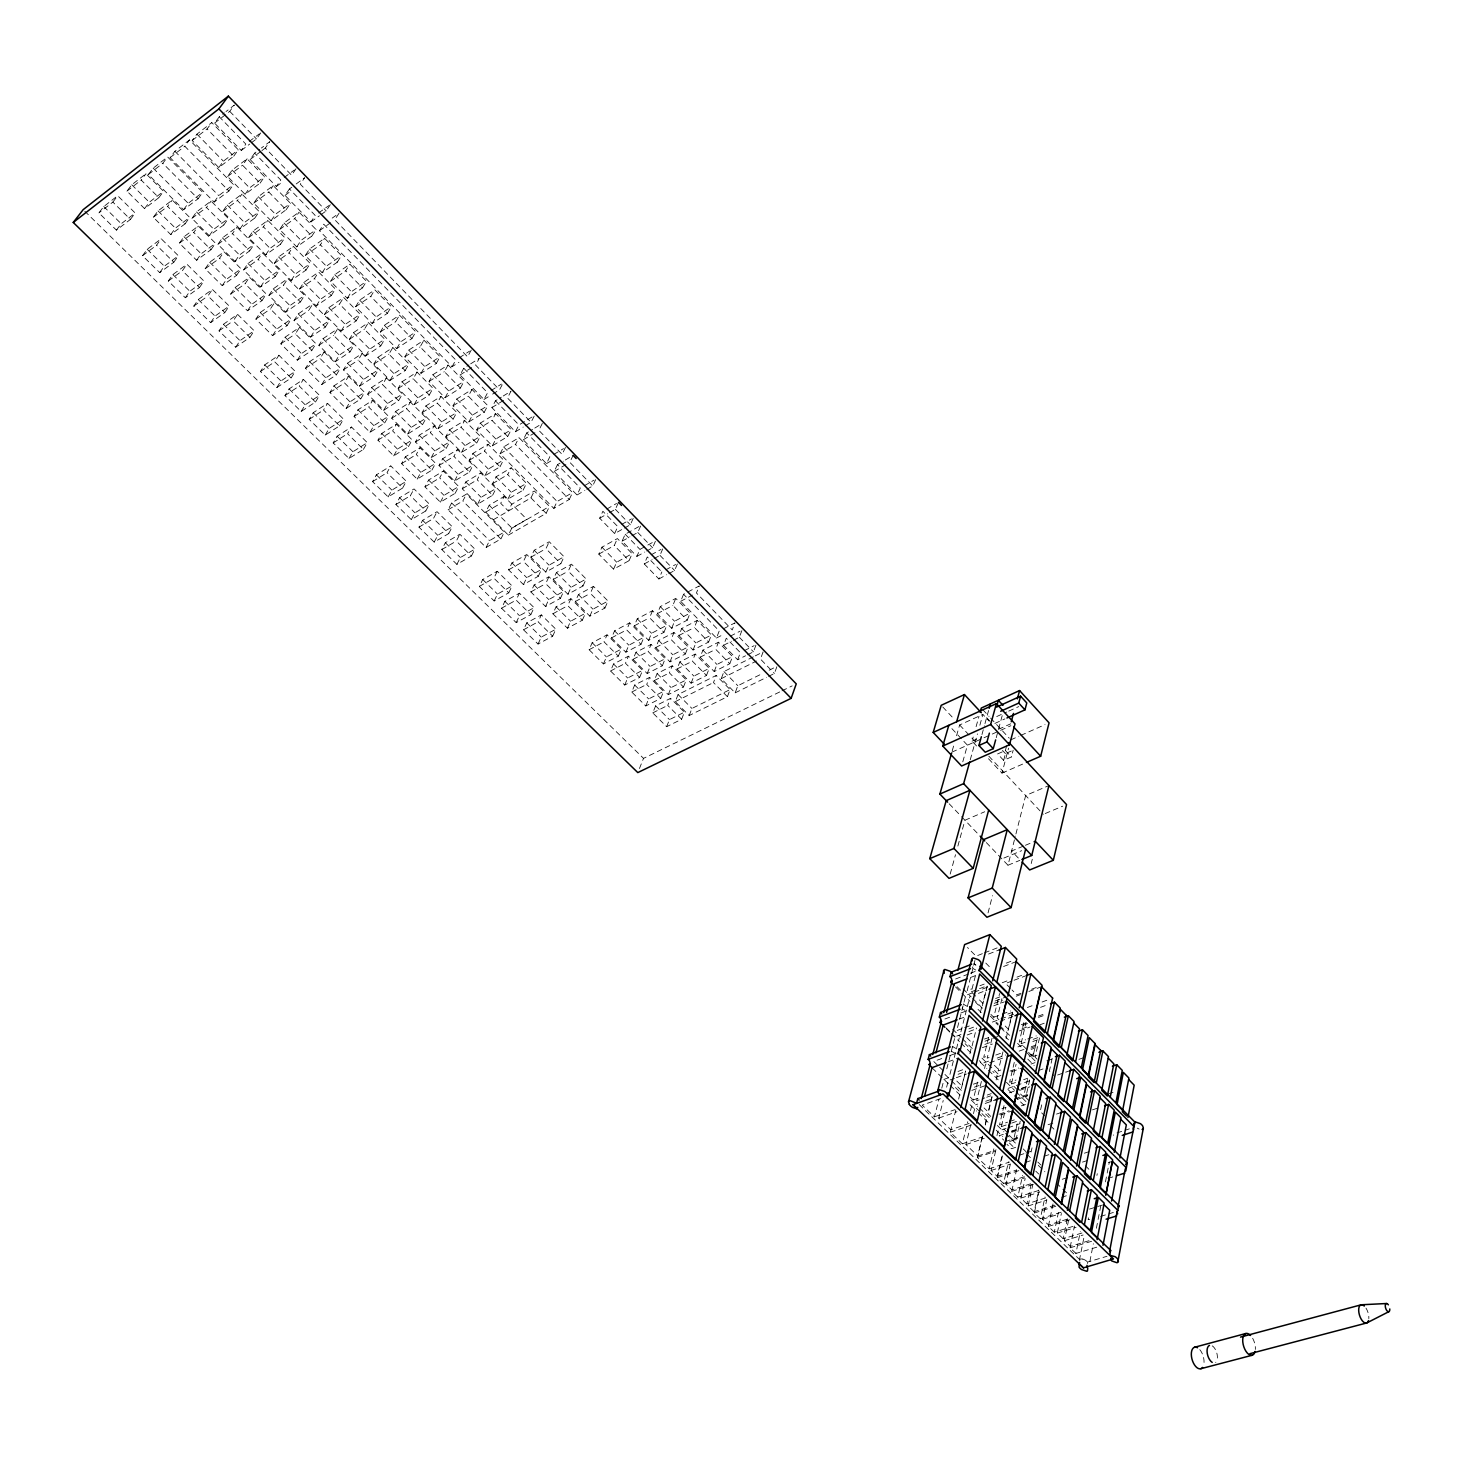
<?xml version="1.0" encoding="UTF-8"?>
<svg xmlns="http://www.w3.org/2000/svg" width="1465" height="1465" viewBox="0 0 1465 1465"><rect width="100%" height="100%" fill="white"/><g stroke="black" fill="none" stroke-linecap="round" stroke-linejoin="round"><path stroke-width="0.75" stroke-dasharray="5 3.75" d="M1087.396 1263.544L1087.689 1262.043L1106.991 1256.292M1089.887 1261.42L1093.348 1243.73M1096.388 1228.256L1097.688 1221.627M1098.109 1219.429L1099.409 1212.8M1099.849 1210.584L1100.709 1206.171M1105.471 1181.852L1106.753 1175.223M1107.192 1173.025L1109.353 1161.965M1080.108 1260.028L918.647 1104.024M1088.495 1217.8L1088.147 1219.576A2.6 1.538 12.8 0 1 1089.685 1219.411M1096.919 1175.443L1097.267 1173.703M1096.736 1247.191L1075.933 1253.454L1080.291 1231.662M1079.357 1260.376L1084.21 1236.094M1075.933 1253.454L1070.054 1247.832L1074.468 1226.022M1081.976 1233.017L1063.205 1238.767L1067.692 1216.976M1089.026 1240.69L1070.274 1246.385L1064.377 1240.727L1068.846 1218.917M1073.021 1226.37L1054.287 1232.157L1058.389 1212.544M1063.205 1238.767L1057.291 1233.091L1061.374 1213.478M1054.287 1232.157L1048.336 1226.461L1053.152 1203.205M1061.154 1212.214L1040.315 1218.752L1044.985 1196.978M1067.307 1219.155L1048.555 1224.996L1042.586 1219.265L1046.779 1199.652M1054.965 1205.164L1034.125 1211.738L1038.85 1189.983M1040.315 1218.752L1034.327 1213.002L1039.051 1191.246M1045.607 1197.93L1026.855 1203.919L1031.159 1184.324M1034.125 1211.738L1028.119 1205.97L1032.898 1184.214M1038.593 1190.496L1017.772 1197.18L1022.625 1175.424M1026.855 1203.919L1020.812 1198.114L1025.17 1178.538M1031.104 1152.058L1032.038 1147.827M1041.688 1104.866L1040.223 1111.441L1044.6 1115.762M1052.218 1058.316L1049.38 1071.116L1053.683 1075.438M1017.772 1197.18L1011.711 1191.375L1016.618 1169.619M1030.664 1183.793L1011.912 1189.855L1005.832 1184.031L1010.777 1162.294M1015.886 1140.118L1020.226 1121.11M1029.712 1079.888L1025.72 1097.413L1030.133 1101.772M1039.491 1037.952L1035.114 1057.144L1039.454 1061.484M1024.365 1176.725L1003.543 1183.519L1008.506 1161.782M1009.129 1135.228L1013.634 1139.605L1017.974 1120.597M1020.556 1094.007L1023.504 1096.937L1027.514 1079.412M1028.558 1052.31L1032.917 1056.668L1037.312 1037.476M995.651 1150.941L991.091 1170.48L997.207 1176.358L1002.243 1154.64M1003.543 1183.519L997.445 1177.659L1002.463 1155.922M1007.426 1132.482L1001.401 1126.603L1005.832 1107.613M1017.388 1089.813L1011.473 1083.953L1016.087 1064.249M1026.91 1049.563L1021.087 1043.721L1026.068 1022.424M982.063 1137.499L977.301 1157.423L989.168 1168.814L994.35 1146.674M996.951 1135.613L997.995 1131.181L1006.034 1128.435M1004.038 1105.581L999.515 1124.937L1007.535 1122.19M1014.274 1062.4L1009.605 1082.305L1016.069 1080.035M1023.815 1022.625L1019.255 1042.073L1025.628 1039.765M1012.663 1012.095L1008.543 1029.382L1002.866 1023.687M985.249 1124.241L986.311 1119.809L989.223 1122.648M991.97 1096.388L987.85 1113.583L990.761 1116.422M970.782 1124.662L965.929 1144.568L977.869 1156.032L982.63 1136.126M985.286 1125.065L986.879 1118.436L980.982 1112.704M992.025 1097.157L988.417 1112.191L984.022 1107.906M996.127 1079.961L997.152 1075.658L992.812 1071.373M1002.939 1051.888L998.141 1070.97L1002.445 1069.432M1006.125 1038.63L1007.169 1034.217L995.797 1022.845M1007.975 1030.774L1012.114 1013.505M973.493 1113.62L975.104 1106.972L979.517 1111.276M981.403 1081.426L976.679 1100.746L984.718 1097.926M984.535 1068.534L985.597 1064.249L1003.488 1057.803M992.025 1038.3L987.172 1058.169L993.636 1055.844M1001.932 998.581L997.189 1018.01L1001.437 1022.277M955.803 1109.866L950.346 1132.225L962.377 1143.78L967.797 1121.677M970.508 1110.635L971.588 1106.203L977.631 1104.097M970.215 1097.102L973.181 1099.977L977.906 1080.657M988.582 1037.55L983.711 1057.419L988.014 1055.862M1031.232 863.526L1032.276 859.259M990.908 1014.403L993.764 1017.278L999.588 993.545M958.641 1099.098L960.234 1092.194L954.264 1086.389M965.6 1070.952L961.846 1085.968L955.894 1080.163M969.885 1053.793L970.965 1049.489L965.105 1043.703M961.351 1088.477L965.655 1071.3M972.101 1045.937L976.459 1027.991M980.323 1012.553L981.422 1008.14L975.653 1002.371M987.154 986.073L982.832 1003.305L977.082 997.555M982.337 1005.832L987.19 986.421M986.33 842.576L1007.993 865.229L1015.392 836.057M1015.941 833.933L1025.665 795.532L1048.922 785.57M940.475 1098.658L922.218 1105.141L934.414 1116.843L938.955 1099.208M941.775 1088.165L944.046 1079.357L950.071 1077.178M946.793 1068.846L955.052 1036.707L961.003 1034.491M974.939 960.454L967.193 990.596L971.442 988.967M988.051 912.915L992.483 895.628M969.134 1123.417L950.84 1129.735L938.717 1118.106L943.222 1100.453M946.61 1087.195L948.295 1080.584L954.338 1078.405M949.943 1074.358L959.245 1037.916M960.894 1031.854L969.885 996.603M975.635 996.108L971.332 991.787L976.276 972.394M952.25 1047.054L952.47 1046.157A10.585 6.702 14.9 0 0 953.715 1047.182L955.711 1048.336M962.523 1007.041L962.157 1008.488A10.456 6.721 14.8 0 0 963.366 1009.513L966.845 1011.18M963.256 1004.166L963.329 1003.891A10.438 6.721 14.8 0 0 964.556 1004.898L967.028 1006.254M972.852 966.79L972.577 967.907A10.31 6.739 14.7 0 0 973.767 968.933L976.221 970.27M1006.748 745.429L1005.393 750.501L997.647 753.926L1003.653 760.372L1011.399 756.947L1013.176 750.19M1003.653 760.372L1005.448 753.614L1011.253 751.051M988.509 758.742L1001.987 773.117L1008.579 748.157M996.237 737.701L998.013 731.127M998.599 728.929L1002.756 713.583M950.199 874.056L955.51 854.681M957.872 846.074L964.355 822.378M981.953 734.569L984.37 725.816M984.974 723.618L988.582 710.488M970.233 759.841L977.448 733.873M979.865 725.23L982.869 714.407L989.022 721.018M976.551 745.96L972.064 741.162L973.218 737.023M976.093 726.677L978.986 716.33M962.78 761.837L967.449 745.191L948.789 725.322M952.213 750.886L954.063 744.403M956.535 735.76L959.63 724.974L982.869 714.407M768.521 676.372L774.417 673.461L777.018 666.319M747.516 654.8L753.45 651.815L756.123 644.692M753.321 656.833L723.948 671.574L721.219 678.68L735.155 692.853L737.829 685.73L761.342 674.083M727.409 696.681L730.101 689.557L716.22 675.438L678.094 694.556L675.273 701.643L689.173 715.543L727.409 696.681L713.473 682.544L716.22 675.438M737.646 659.763L740.356 652.658L726.292 638.209L723.545 645.296L737.646 659.763L745.538 655.789M733.416 640.278L739.331 637.257L742.059 630.151M729.79 663.718L732.518 656.595L718.473 642.201L702.925 650.149L700.124 657.236L714.206 671.556L729.79 663.718L715.707 649.288L718.473 642.201M714.206 671.556L716.953 664.451L732.518 656.595M689.173 715.543L691.938 708.456L730.101 689.557M706.478 675.438L709.243 668.351L695.216 654.086L679.87 661.924L677.031 668.992L691.095 683.184L706.478 675.438L692.396 661.173L695.216 654.086M681.628 719.278L684.411 712.191L670.567 698.329L655.624 705.837L652.767 712.887L666.648 726.677L681.628 719.278L667.729 705.398L670.567 698.329M683.569 594.259L680.676 601.309L716.458 638.026L719.242 630.939L683.569 594.259L699.299 585.927L696.424 592.977L732.244 629.95L734.99 622.845L723.179 628.924M691.095 683.184L693.897 676.097L709.243 668.351M708.62 642.055L711.422 634.968L697.23 620.409L681.701 628.503L678.826 635.554L693.055 650.02L708.62 642.055L694.392 627.478L697.23 620.409M683.459 687.012L686.261 679.943L672.252 665.806L657.126 673.552L654.232 680.602L668.278 694.648L683.459 687.012L669.395 672.875L672.252 665.806M693.055 650.02L695.875 642.952L711.422 634.968M666.648 726.677L669.468 719.608L684.411 712.191M668.278 694.648L671.117 687.579L686.261 679.943M639.436 768.521L643.52 758.376L779.966 691.828M685.327 653.994L688.165 646.926L673.992 632.514L658.664 640.48L655.752 647.53L669.963 661.869L685.327 653.994L671.098 639.564L673.992 632.514M660.752 698.439L663.608 691.37L649.618 677.379L634.675 685.016L631.763 692.048L645.79 705.965L660.752 698.439L646.706 684.43L649.618 677.379M669.963 661.869L672.838 654.8L688.165 646.926M687.231 620.171L690.107 613.103L675.768 598.398L660.257 606.62L657.309 613.67L671.684 628.284L687.231 620.171L672.838 605.448L675.768 598.398M645.79 705.965L648.665 698.915L663.608 691.37M662.327 665.769L665.22 658.719L651.064 644.435L635.957 652.31L632.99 659.342L647.182 673.534L662.327 665.769L648.134 651.486L651.064 644.435M671.684 628.284L674.578 621.233L690.107 613.103M663.956 632.312L666.868 625.262L652.548 610.704L637.257 618.816L634.253 625.848L648.61 640.333L663.956 632.312L649.581 617.736L652.548 610.704M647.182 673.534L650.094 666.483L665.22 658.719M639.656 677.398L642.586 670.347L628.448 656.21L613.542 663.975L610.539 670.988L624.713 685.052L639.656 677.398L625.463 663.242L628.448 656.21M648.61 640.333L651.559 633.283L666.868 625.262M640.992 644.307L643.959 637.275L629.657 622.845L614.568 630.847L611.528 637.861L625.866 652.2L640.992 644.307L626.654 629.877L629.657 622.845M624.713 685.052L627.661 678.02L642.586 670.347M668.736 573.676L674.632 570.489L677.581 563.457M660.404 570.453L647.274 556.938L644.252 563.933L658.884 578.968L661.869 571.936M625.866 652.2L628.851 645.186L643.959 637.275M654.068 558.568L659.964 555.363L662.967 548.35M618.34 656.137L621.343 649.105L607.059 634.839L592.171 642.732L589.095 649.709L603.415 663.92L618.34 656.137L604.019 641.835L607.059 634.839M603.415 663.92L606.437 656.924L621.343 649.105M646.706 550.986L652.603 547.764L655.624 540.75M638.905 526.576L625.189 534.231L622.076 541.189L636.89 556.389L639.949 549.393L653.665 541.83M629.071 560.674L632.148 553.678L617.406 538.571L601.95 547.178L598.8 554.136L613.579 569.171L629.071 560.674L614.274 545.529L617.406 538.571M631.891 535.732L637.788 532.473L640.864 525.477M604.935 608.03L608.012 601.035L593.471 586.366L578.419 594.607L575.251 601.566L589.827 616.161L604.935 608.03L590.34 593.343L593.471 586.366M624.456 528.078L630.335 524.781L633.448 517.804M589.827 616.161L592.94 609.184L608.012 601.035M613.579 569.171L616.673 562.194L632.148 553.678M582.337 620.208L585.469 613.231L570.929 598.709L556.077 606.821L552.873 613.78L567.431 628.229L582.337 620.208L567.761 605.668L570.929 598.709M614.641 533.571L617.772 526.594L602.866 511.267L599.679 518.207L614.641 533.571L622.497 529.176M582.997 585.963L586.165 579.005L571.46 564.172L556.425 572.559L553.184 579.499L567.926 594.241L582.997 585.963L568.255 571.13L571.46 564.172M567.431 628.229L570.599 621.252L585.469 613.231M609.477 512.658L615.373 509.326L618.523 502.367M552.671 636.176L555.858 629.218L541.354 614.879L526.777 622.863L523.518 629.785L538.04 644.051L552.671 636.176L538.131 621.819L541.354 614.879M567.926 594.241L571.112 587.282L586.165 579.005M538.04 644.051L541.244 637.11L555.858 629.218M560.436 598.343L563.64 591.402L548.954 576.716L534.121 584.993L530.843 591.915L545.566 606.51L560.436 598.343L545.712 583.656L548.954 576.716M545.566 606.51L548.789 599.57L563.64 591.402M560.839 563.659L564.08 556.737L549.229 541.757L534.212 550.272L530.879 557.194L545.786 572.082L560.839 563.659L545.932 548.679L549.229 541.757M530.824 614.604L534.084 607.664L519.434 593.179L504.876 601.309L501.543 608.213L516.211 622.625L530.824 614.604L516.12 600.101L519.434 593.179M586.824 489.328L592.702 485.941L595.944 479.018M545.786 572.082L549.045 565.16L564.08 556.737M516.211 622.625L519.489 615.703L534.084 607.664M538.296 576.276L541.592 569.354L526.759 554.521L511.944 562.926L508.593 569.83L523.444 584.572L538.296 576.276L523.426 561.425L526.759 554.521M557.506 464.606L554.155 471.492L577.045 494.987L580.305 488.065L557.506 464.606L563.366 461.164M569.262 499.473L572.559 492.57L518.995 437.632L503.63 446.935L500.114 453.765L553.825 508.392L569.262 499.473L515.497 444.481L518.995 437.632M523.444 584.572L526.759 577.668L541.592 569.354M553.825 508.392L557.139 501.488L572.559 492.57M508.74 592.812L512.072 585.908L497.276 571.258L482.736 579.517L479.33 586.403L494.163 600.961L508.74 592.812L493.888 578.162L497.276 571.258M508.355 535.128L546.152 513.318L549.485 506.414L534.34 491.013L511.633 504.326L508.318 510.974L500.7 503.301L504.161 496.434L526.869 519.343L511.871 528.004L508.355 535.128L485.721 512.127L489.2 505.26L504.161 496.434M494.163 600.961L497.514 594.076L512.072 585.908M565.453 447.466L562.102 454.351L538.845 430.362L542.288 423.513L534.505 428.238M526.722 432.944L523.243 439.793L546.463 463.618L549.851 456.75L526.722 432.944L532.564 429.41M493.32 519.745L530.953 497.899L534.34 491.013M500.902 538.955L504.308 532.07L466.401 494.144L451.659 502.953L448.089 509.783L486.087 547.507L500.902 538.955L462.848 500.975L466.401 494.144M523.078 490.207L526.484 483.322L511.193 467.774L496.049 476.821L492.533 483.67L507.879 499.144L523.078 490.207L507.714 474.623L511.193 467.774M486.087 547.507L489.53 540.64L504.308 532.07M507.879 499.144L511.322 492.277L526.484 483.322M471.419 555.986L474.898 549.119L459.845 534.231L445.342 542.728L441.807 549.558L456.897 564.373L471.419 555.986L456.311 541.079L459.845 534.231M456.897 564.373L460.376 557.524L474.898 549.119M492.588 495.28L496.086 488.431L480.758 472.975L465.815 481.948L462.244 488.779L477.627 504.161L492.588 495.28L477.205 479.806L480.758 472.975M525.202 425.875L531.044 422.305L534.524 415.474L518.958 424.96L515.442 431.79L491.892 407.618L495.481 400.824L501.305 397.198M477.627 504.161L481.124 497.313L496.086 488.431M500.005 466.786L503.502 459.955L488.028 444.225L472.92 453.436L469.331 460.266L484.823 475.887L500.005 466.786L484.476 451.055L488.028 444.225M507.714 436.497L511.23 429.666L495.628 413.661L480.3 423.129L476.693 429.923L492.332 445.854L507.714 436.497L492.039 420.473L495.628 413.661M484.823 475.887L488.358 469.056L503.502 459.955M492.332 445.854L495.884 439.024L511.23 429.666M448.729 533.571L452.282 526.741L437.064 511.688L422.598 520.331L418.972 527.144L434.208 542.123L448.729 533.571L433.457 518.518L437.064 511.688M469.478 472.023L473.048 465.192L457.556 449.572L442.65 458.728L438.987 465.522L454.516 481.051L469.478 472.023L453.912 456.384L457.556 449.572M434.208 542.123L437.797 535.293L452.282 526.741M455.139 493.302L458.728 486.49L443.327 471.071L428.622 480.044L424.942 486.838L440.397 502.165L455.139 493.302L439.683 477.883L443.327 471.071M454.516 481.051L458.124 474.239L473.048 465.192M476.674 443.126L480.264 436.314L464.625 420.437L449.535 429.813L445.854 436.588L461.53 452.392L476.674 443.126L460.981 427.212L464.625 420.437M492.625 394.103L499.528 389.8L503.136 383.006M440.397 502.165L444.005 495.353L458.728 486.49M461.53 452.392L465.137 445.598L480.264 436.314M484.164 412.416L487.772 405.622L471.986 389.434L456.695 399.066L452.996 405.842L468.818 421.92L484.164 412.416L468.324 396.209L471.986 389.434M463.782 368.228L460.065 374.985L483.981 399.505L487.607 392.73L463.782 368.228L468.946 364.932M425.784 510.937L429.41 504.125L414.046 488.925L399.615 497.715L395.898 504.509L411.299 519.635L425.784 510.937L410.365 495.701L414.046 488.925M468.818 421.92L472.463 415.144L487.772 405.622M446.092 448.51L449.755 441.716L434.098 425.93L419.228 435.233L415.474 441.991L431.186 457.703L446.092 448.51L430.38 432.688L434.098 425.93M411.299 519.635L414.961 512.823L429.41 504.125M431.9 470.119L435.581 463.325L419.997 447.759L405.329 456.879L401.575 463.636L417.177 479.128L431.9 470.119L416.261 454.516L419.997 447.759M431.186 457.703L434.867 450.927L449.755 441.716M453.088 419.21L456.769 412.434L440.965 396.374L425.894 405.915L422.14 412.672L437.98 428.641L453.088 419.21L437.229 403.131L440.965 396.374M417.177 479.128L420.876 472.334L435.581 463.325M437.98 428.641L441.679 421.865L456.769 412.434M460.358 388.06L464.057 381.303L448.107 364.95L432.834 374.747L429.062 381.468L445.049 397.748L460.358 388.06L444.353 371.671L448.107 364.95M402.6 488.065L406.318 481.271L390.789 465.907L376.377 474.861L372.586 481.619L388.152 496.891L402.6 488.065L387.016 472.664L390.789 465.907M388.152 496.891L391.906 490.134L406.318 481.271M445.049 397.748L448.784 390.99L464.057 381.303M471.272 350.062L467.555 356.801L334.771 219.768L339.019 213.249L332.207 218.102M452.044 366.744L455.798 360.005L323.71 224.182L319.443 230.701L452.044 366.744L458.948 362.313M408.405 446.678L412.159 439.921L396.429 424.172L381.779 433.457L377.952 440.196L393.719 455.853L408.405 446.678L392.602 430.911L396.429 424.172M422.469 424.74L426.223 417.983L410.383 402.033L395.55 411.5L391.723 418.221L407.581 434.098L422.469 424.74L406.574 408.753L410.383 402.033M407.581 434.098L411.354 427.341L426.223 417.983M393.719 455.853L397.509 449.096L412.159 439.921M429.245 395.037L433.017 388.298L417.031 372.055L402.014 381.761L398.15 388.481L414.174 404.633L429.245 395.037L413.203 378.776L417.031 372.055M414.174 404.633L417.965 397.894L433.017 388.298M436.295 363.43L440.086 356.709L423.953 340.173L408.717 350.153L404.853 356.837L421.023 373.3L436.295 363.43L420.107 346.875L423.953 340.173M421.023 373.3L424.832 366.58L440.086 356.709M384.672 422.982L388.518 416.261L372.604 400.348L357.991 409.797L354.054 416.5L370.004 432.322L384.672 422.982L368.686 407.05L372.604 400.348M398.59 400.714L402.435 393.993L386.43 377.86L371.616 387.493L367.697 394.195L383.738 410.237L398.59 400.714L382.53 384.562L386.43 377.86M363.412 449.389L367.276 442.65L351.472 427.011L337.133 436.222L333.178 442.924L349.018 458.49L363.412 449.389L347.553 433.713L351.472 427.011M405.146 370.59L409.01 363.888L392.858 347.461L377.86 357.35L373.905 364.034L390.093 380.351L405.146 370.59L388.921 354.145L392.858 347.461M370.004 432.322L373.886 425.601L388.518 416.261M383.738 410.237L387.602 403.516L402.435 393.993M349.018 458.49L352.918 451.751L367.276 442.65M411.958 338.543L415.84 331.859L399.524 315.14L384.343 325.285L380.369 331.951L396.722 348.578L411.958 338.543L395.587 321.787L399.524 315.14M390.093 380.351L393.993 373.648L409.01 363.888M396.722 348.578L400.623 341.894L415.84 331.859M360.665 399.048L364.602 392.345L348.505 376.267L333.947 385.863L329.918 392.528L346.051 408.534L360.665 399.048L344.513 382.933L348.505 376.267M374.436 376.432L378.373 369.748L362.203 353.431L347.425 363.247L343.414 369.894L359.621 386.119L374.436 376.432L358.192 360.097L362.203 353.431M346.051 408.534L350.007 401.849L364.602 392.345M359.621 386.119L363.576 379.435L378.373 369.748M339.569 425.839L343.524 419.137L327.537 403.333L313.235 412.709L309.188 419.375L325.212 435.105L339.569 425.839L323.527 410.017L327.537 403.333M325.212 435.105L329.185 428.421L343.524 419.137M380.772 345.868L384.727 339.202L368.393 322.611L353.45 332.665L349.403 339.312L365.774 355.812L380.772 345.868L364.382 329.24L368.393 322.611M387.346 313.363L391.338 306.716L374.839 289.814L359.676 300.142L355.61 306.753L372.147 323.582L387.346 313.363L370.791 296.424L374.839 289.814M365.774 355.812L369.748 349.146L384.727 339.202M372.147 323.582L376.157 316.934L391.338 306.716M350.025 351.875L354.054 345.227L337.701 328.728L322.978 338.708L318.857 345.337L335.247 361.745L350.025 351.875L333.617 335.357L337.701 328.728M336.401 374.839L340.429 368.173L324.168 351.911L309.628 361.69L305.507 368.319L321.806 384.489L336.401 374.839L320.066 358.54L324.168 351.911M315.469 402.051L319.517 395.385L303.365 379.398L289.081 388.939L284.961 395.587L301.149 411.482L315.469 402.051L299.245 386.046L303.365 379.398M335.247 361.745L339.312 355.098L354.054 345.227M321.806 384.489L325.871 377.842L340.429 368.173M356.142 320.89L360.189 314.261L343.671 297.468L328.746 307.705L324.607 314.316L341.162 330.998L356.142 320.89L339.55 304.079L343.671 297.468M301.149 411.482L305.214 404.816L319.517 395.385M341.162 330.998L345.246 324.369L360.189 314.261M362.459 287.909L366.543 281.298L349.86 264.194L334.753 274.724L330.577 281.298L347.297 298.311L362.459 287.909L345.722 270.787L349.86 264.194M347.297 298.311L351.399 291.7L366.543 281.298M291.096 378.007L295.234 371.378L278.899 355.226L264.671 364.932L260.459 371.524L276.812 387.584L291.096 378.007L274.706 361.818L278.899 355.226M325.358 327.061L329.478 320.45L312.942 303.768L298.237 313.913L294.026 320.505L310.617 337.097L325.358 327.061L308.749 310.36L312.942 303.768M311.862 350.355L315.982 343.726L299.556 327.299L285.052 337.243L280.841 343.835L297.322 360.189L311.862 350.355L295.362 333.892L299.556 327.299M297.322 360.189L301.46 353.578L315.982 343.726M276.812 387.584L280.969 380.973L295.234 371.378M310.617 337.097L314.755 330.486L329.478 320.45M331.218 295.619L335.375 289.026L318.674 272.05L303.786 282.47L299.556 289.026L316.293 305.91L331.218 295.619L314.462 278.606L318.674 272.05M316.293 305.91L320.469 299.318L335.375 289.026M337.298 262.162L341.473 255.606L324.607 238.301L309.536 249.013L305.269 255.551L322.172 272.746L337.298 262.162L320.359 244.838L324.607 238.301M322.172 272.746L326.365 266.172L341.473 255.606M300.398 301.955L304.61 295.381L287.891 278.515L273.241 288.843L268.937 295.399L285.693 312.173L300.398 301.955L283.606 285.071L287.891 278.515M287.067 325.615L291.279 319.022L274.669 302.413L260.202 312.521L255.899 319.095L272.563 335.613L287.067 325.615L270.384 308.969L274.669 302.413M285.693 312.173L289.942 305.599L304.61 295.381M272.563 335.613L276.812 329.039L291.279 319.022M306.02 270.073L310.269 263.517L293.385 246.34L278.551 256.943L274.211 263.48L291.132 280.548L306.02 270.073L289.063 252.859L293.385 246.34M291.132 280.548L295.399 273.992L310.269 263.517M249.892 337.335L254.196 330.76L237.568 314.316L223.412 324.296L219.017 330.852L235.682 347.205L249.892 337.335L233.21 320.853L237.568 314.316M321.091 214.586L326.201 210.923L330.486 204.422M311.844 236.121L316.129 229.602L299.061 212.114L284.027 223.01L279.668 229.492L296.754 246.889L311.844 236.121L294.721 218.596L299.061 212.114M261.979 300.6L266.3 294.044L249.508 277.233L235.096 287.543L230.683 294.062L247.53 310.781L261.979 300.6L245.113 283.771L249.508 277.233M235.682 347.205L240.004 340.649L254.196 330.76M289.447 188.93L285.034 195.394L310.891 221.929L315.195 215.41L289.447 188.93L294.52 185.194M275.164 276.574L279.485 270.036L262.565 252.987L247.97 263.499L243.556 270.018L260.514 286.975L275.164 276.574L258.188 259.488L262.565 252.987M296.754 246.889L301.058 240.37L316.129 229.602M260.514 286.975L264.854 280.438L279.485 270.036M247.53 310.781L251.87 304.226L266.3 294.044M280.548 244.216L284.888 237.715L267.82 220.354L253.024 231.14L248.574 237.623L265.696 254.892L280.548 244.216L263.389 226.837L267.82 220.354M224.804 312.576L229.199 306.038L212.388 289.411L198.269 299.574L193.801 306.093L210.649 322.63L224.804 312.576L207.938 295.93L212.388 289.411M265.696 254.892L270.073 248.372L284.888 237.715M210.649 322.63L215.062 316.092L229.199 306.038M286.115 209.788L290.491 203.305L273.241 185.615L258.243 196.713L253.775 203.159L271.062 220.757L286.115 209.788L268.791 192.061L273.241 185.615M249.654 250.9L254.068 244.417L236.964 227.167L222.405 237.879L217.882 244.344L235.041 261.484L249.654 250.9L232.477 233.631L236.964 227.167M271.062 220.757L275.475 214.275L290.491 203.305M236.634 275.292L241.047 268.791L224.053 251.797L209.696 262.272L205.173 268.754L222.222 285.657L236.634 275.292L219.567 258.279L224.053 251.797M222.222 285.657L226.654 279.156L241.047 268.791M296.003 168.768L291.59 175.214L265.293 148.057L269.816 141.666L261.374 148.038M235.041 261.484L239.473 254.983L254.068 244.417M254.635 153.129L250.094 159.538L276.354 186.476L280.786 180.03L254.635 153.129L259.69 149.302M254.782 218.084L259.232 211.619L241.963 194.058L227.203 205.045L222.662 211.491L239.967 228.943L254.782 218.084L237.422 200.504L241.963 194.058M199.46 287.543L203.946 281.06L186.952 264.231L172.87 274.578L168.292 281.042L185.323 297.761L199.46 287.543L182.392 270.714L186.952 264.231M239.967 228.943L244.454 222.479L259.232 211.619M185.323 297.761L189.846 291.279L203.946 281.06M260.074 183.143L264.561 176.716L247.109 158.824L232.166 170.105L227.569 176.514L245.076 194.314L260.074 183.143L242.549 165.215L247.109 158.824M210.997 249.709L215.52 243.245L198.324 226.068L184.004 236.726L179.389 243.172L196.621 260.257L210.997 249.709L193.746 232.514L198.324 226.068M196.621 260.257L201.163 253.793L215.52 243.245M245.076 194.314L249.581 187.868L264.561 176.716M223.834 224.951L228.357 218.505L211.07 201.053L196.548 211.949L191.933 218.377L209.275 235.719L223.834 224.951L206.473 207.481L211.07 201.053M209.275 235.719L213.817 229.254L228.357 218.505M228.906 190.999L233.466 184.572L189.516 139.908L174.866 151.298L170.105 157.634L214.146 202.06L228.906 190.999L184.791 146.244L189.516 139.908M214.146 202.06L218.725 195.632L233.466 184.572M173.804 262.235L178.4 255.789L161.223 238.777L147.196 249.306L142.508 255.734L159.74 272.637L173.804 262.235L156.554 245.204L161.223 238.777M159.74 272.637L164.355 266.191L178.4 255.789M251.394 142.783L256.448 138.937L261.008 132.564M219.292 116.779L214.586 123.115L241.267 150.474L245.845 144.101L219.292 116.779L224.328 112.86M185.066 223.852L189.681 217.424L172.302 200.046L158.037 210.905L153.312 217.296L170.746 234.583L185.066 223.852L167.614 206.437L172.302 200.046M233.722 156.206L238.319 149.815L211.784 122.602L196.914 134.176L192.171 140.512L218.779 167.559L233.722 156.206L207.078 128.938L211.784 122.602M218.779 167.559L223.394 161.168L238.319 149.815M170.746 234.583L175.379 228.155L189.681 217.424M198.086 198.764L202.719 192.355L167.596 156.938L153.166 168.164L148.368 174.518L183.564 209.715L198.086 198.764L162.816 163.293L167.596 156.938M183.564 209.715L188.216 203.305L202.719 192.355M214.586 123.115L229.73 111.358L234.4 105.04L226.013 111.56M158.843 197.683L163.567 191.311L145.987 173.731L131.777 184.773L126.942 191.128L144.559 208.616L158.843 197.683L141.189 180.085L145.987 173.731M144.559 208.616L149.32 202.225L163.567 191.311M130.422 219.42L135.201 213.048L117.694 195.724L103.759 206.547L98.888 212.901L116.431 230.133L130.422 219.42L112.86 202.078L98.888 212.901M116.431 230.133L121.229 223.742L135.201 213.048M112.86 202.078L117.694 195.724M126.942 191.128L141.189 180.085M148.368 174.518L162.816 163.293M170.105 157.634L184.791 146.244M192.171 140.512L207.078 128.938M249.215 141.537L259.323 133.846M153.312 217.296L167.614 206.437M241.267 150.474L249.691 144.064M227.569 176.514L242.549 165.215M250.094 159.538L260.221 151.884M261.905 150.602L265.293 148.057M191.933 218.377L206.473 207.481M142.508 255.734L156.554 245.204M179.389 243.172L193.746 232.514M222.662 211.491L237.422 200.504M284.173 177.521L294.319 170.013M253.775 203.159L268.791 192.061M276.354 186.476L283.13 181.477M296.205 183.949L304.683 177.723L300.288 184.187L326.201 210.923M217.882 244.344L232.477 233.631M168.292 281.042L182.392 270.714M285.034 195.394L291.81 190.413M205.173 268.754L219.567 258.279M248.574 237.623L263.389 226.837M279.668 229.492L294.721 218.596M318.601 212.974L328.783 205.631M243.556 270.018L258.188 259.488M193.801 306.093L207.938 295.93M310.891 221.929L319.407 215.813M230.683 294.062L245.113 283.771M319.443 230.701L331.365 222.204M274.211 263.48L289.063 252.859M305.269 255.551L320.359 244.838M268.937 295.399L283.606 285.071M219.017 330.852L233.21 320.853M255.899 319.095L270.384 308.969M299.556 289.026L314.462 278.606M330.577 281.298L345.722 270.787M294.026 320.505L308.749 310.36M280.841 343.835L295.362 333.892M324.607 314.316L339.55 304.079M260.459 371.524L274.706 361.818M355.61 306.753L370.791 296.424M318.857 345.337L333.617 335.357M305.507 368.319L320.066 358.54M349.403 339.312L364.382 329.24M284.961 395.587L299.245 386.046M380.369 331.951L395.587 321.787M343.414 369.894L358.192 360.097M329.918 392.528L344.513 382.933M373.905 364.034L388.921 354.145M309.188 419.375L323.527 410.017M404.853 356.837L420.107 346.875M367.697 394.195L382.53 384.562M354.054 416.5L368.686 407.05M398.15 388.481L413.203 378.776M459.241 357.79L469.551 351.161M333.178 442.924L347.553 433.713M429.062 381.468L444.353 371.671M470.668 363.833L479.275 358.339L475.594 365.096L499.528 389.8M391.723 418.221L406.574 408.753M460.065 374.985L472.151 367.294M377.952 440.196L392.602 430.911M422.14 412.672L437.229 403.131M452.996 405.842L468.324 396.209M491.05 390.569L501.396 384.086M415.474 441.991L430.38 432.688M483.981 399.505L490.885 395.184M503.246 395.99L511.029 391.173L507.458 397.967L531.044 422.305M372.586 481.619L387.016 472.664M401.575 463.636L416.261 454.516M491.892 407.618L503.997 400.11M445.854 436.588L460.981 427.212M476.693 429.923L492.039 420.473M438.987 465.522L453.912 456.384M395.898 504.509L410.365 495.701M424.942 486.838L439.683 477.883M515.442 431.79L523.243 427.048M469.331 460.266L484.476 451.055M500.114 453.765L515.497 444.481M523.243 439.793L534.945 432.724M462.244 488.779L477.205 479.806M418.972 527.144L433.457 518.518M448.089 509.783L462.848 500.975M492.533 483.67L507.714 474.623M553.752 454.425L563.512 448.638M546.463 463.618L552.323 460.138M565.307 460.01L573.126 455.395L569.793 462.299L592.702 485.941M554.155 471.492L565.875 464.588M485.721 512.127L500.7 503.301M441.807 549.558L456.311 541.079M584.224 485.812L593.984 480.154M511.761 528.242L549.485 506.414M577.045 494.987L584.865 490.464M606.785 509.051L616.564 503.484M479.33 586.403L493.888 578.162M508.593 569.83L523.426 561.425M530.879 557.194L545.932 548.679M599.679 518.207L607.517 513.775M621.691 524.397L631.488 518.903M501.543 608.213L516.12 600.101M530.843 591.915L545.712 583.656M553.184 579.499L568.255 571.13M598.8 554.136L614.274 545.529M622.076 541.189L629.932 536.831M636.89 556.389L644.746 552.067M651.193 554.795L661.008 549.43M523.518 629.785L538.131 621.819M552.873 613.78L567.761 605.668M575.251 601.566L590.34 593.343M644.252 563.933L652.108 559.648M665.806 569.83L675.621 564.519M658.884 578.968L666.758 574.719M589.095 649.709L604.019 641.835M611.528 637.861L626.654 629.877M634.253 625.848L649.581 617.736M657.309 613.67L672.838 605.448M680.676 601.309L692.487 595.065M610.539 670.988L625.463 663.242M632.99 659.342L648.134 651.486M655.752 647.53L671.098 639.564M678.826 635.554L694.392 627.478M716.458 638.026L722.392 635.004M730.248 636.195L740.081 631.159M631.763 692.048L646.706 684.43M654.232 680.602L669.395 672.875M677.031 668.992L692.396 661.173M700.124 657.236L715.707 649.288M723.545 645.296L731.438 641.285M744.293 650.661L754.145 645.68M755.281 655.862L763.1 651.925L760.463 659.067L774.417 673.461M652.767 712.887L667.729 705.398M675.273 701.643L713.473 682.544M721.219 678.68L756.544 661.026M769.18 670.201L775.058 667.289M735.155 692.853L766.561 677.343M781.999 690.839L792.18 685.876M996.713 716.55L1006.73 712.027M1008.744 711.111L1018.761 706.588M994.845 723.435L1004.88 718.912M972.064 741.162L978.162 738.433M998.507 729.295L1010.722 723.802M951.847 752.168L981.935 738.69M984.004 737.756L990.212 734.972M992.281 734.057L998.489 731.273M1000.558 730.339L1010.887 725.706M1010.777 739.843L1018.853 736.272M1020.867 735.375L1045.039 724.626M1001.987 773.117L1024.383 763.338M964.941 820.235L984.718 811.756M1045.223 813.533L1062.674 806.19M1023.431 846.092L1011.601 851L1020.629 860.468M1025.408 845.287L1035.261 841.185M1003.891 858.051L1021.691 850.671M1007.993 865.229L1019.878 860.34M982.356 953.678L976.038 956.151L967.468 947.47M984.462 952.854L997.097 947.928M988.545 954.045L999.075 949.943M955.601 978.986L968.365 974.06M970.489 973.236L981.111 969.134M1006.217 963.146L1012.535 960.71M971.167 977.247L975.415 975.617M1003.598 966.479L1016.234 961.626M979.957 985.725L984.205 984.095M971.332 991.787L986.22 986.11M972.137 992.977L965.765 995.413L956.718 1030.646L962.651 1028.43M974.262 992.171L987.044 987.318M1002.243 982.74L1008.543 980.341M1016.966 977.137L1023.284 974.738M978.419 993.362L986.934 990.12M1011.93 981.074L1005.613 983.473L1010.41 988.326M1014.036 980.268L1026.69 975.47M995.596 998.507L999.863 996.896M944.925 1018.999L952.854 1016.014M960.802 1013.029L966.735 1010.795M995.101 1001.034L1005.723 997.042M994.204 1003.342L1002.719 1000.137M1021.013 993.233L1016.802 994.808L1012.004 989.955M1031.561 989.278L1037.879 986.897M1016.234 996.218L1020.446 994.643M1028.87 991.475L1041.505 986.732M993.691 1005.869L1004.331 1001.877M959.135 1019.109L965.087 1016.875M964.648 1027.698L972.577 1024.749M993.764 1017.278L1000.155 1014.897M1002.28 1014.11L1010.777 1010.942M1007.828 1014.055L1012.077 1012.48M968.841 1028.906L976.77 1025.958M1027.368 1007.481L1033.686 1005.137M1042.109 1002.005L1048.427 999.661M992.373 1022.094L998.764 1019.732M1000.888 1018.944L1013.67 1014.22M968.951 1031.561L976.899 1028.613M1000.064 1021.27L1012.846 1016.527M1040.516 1007.352L1046.504 1005.137M967.193 1034.986L975.159 1032.038M1038.3 1016.124L1046.266 1013.194M1038.484 1017.424L1046.468 1014.494M1021.306 1024.694L1027.698 1022.35M984.498 1039.051L988.472 1037.605M1022.863 1025.317L1031.36 1022.204M984.993 1041.212L997.885 1036.487M1022.094 1028.76L1028.485 1026.416M941.739 1058.517L933.699 1061.447L938.204 1065.842M949.76 1055.587L959.795 1051.925M1019.384 1030.939L1030.023 1027.057M984.901 1044.399L992.849 1041.505M1040.223 1024.676L1044.215 1023.229M982.392 1047.658L992.336 1044.032M948.111 1061.814L958.147 1058.151M1027.752 1038.996L1036.268 1035.901M1021.087 1043.721L1025.115 1042.274M1033.155 1039.344L1039.198 1037.165M995.779 1055.056L1002.243 1052.731M1017.919 1046.907L1024.291 1044.6M1032.807 1041.523L1039.198 1039.216M957.982 1071.464L964.007 1069.303M988.582 1061.154L982.118 1063.48L979.206 1060.623M997.189 1058.06L1005.814 1054.947M1019.146 1051.119L1023.174 1049.673M1031.25 1046.761L1039.308 1043.867M958.11 1074.284L966.149 1071.391M1030.939 1048.116L1038.996 1045.204M1031.14 1049.398L1039.179 1046.523M956.352 1077.691L966.406 1074.083M1029.034 1055.514L1037.092 1052.639M1029.217 1056.814L1037.293 1053.939M1032.917 1056.668L1036.945 1055.221M973.401 1084.192L979.407 1082.049M1010.099 1071.062L1018.706 1067.985M1031.012 1064.066L1035.041 1062.638M996.585 1077.05L1000.906 1075.511M1011.674 1071.684L1022.442 1067.857M1046.944 1060.788L1052.987 1058.646M974.317 1087.195L982.374 1084.338M971.808 1090.418L985.872 1085.437M1039.015 1070.347L1043.043 1068.937M1078.954 1059.341L1084.942 1057.236M1011.473 1083.953L1015.538 1082.525M1023.687 1079.65L1027.752 1078.222M973.181 1099.977L979.188 1097.871M987.227 1095.051L991.237 1093.641M1008.085 1088.385L1031.781 1080.053M986.732 1097.23L990.743 1095.82M934.414 1116.843L954.722 1109.737M1057.62 1075.017L1063.663 1072.893M1065.678 1072.179L1069.725 1070.769M1021.471 1088.385L1029.602 1085.528M1009.293 1092.835L1019.494 1089.264M1021.526 1088.55L1029.694 1085.693M985.67 1101.277L993.71 1098.475M938.717 1118.106L957.011 1111.697M1019.64 1090.381L1029.803 1086.829M985.176 1103.456L995.229 1099.959M1015.227 1098.695L1027.478 1094.447M1023.504 1096.937L1027.569 1095.509M1017.479 1099.281L1027.679 1095.747M1001.895 1108.712L1005.924 1107.32M1021.361 1105.819L1025.445 1104.409M998.947 1114.261L1009.019 1110.781M950.346 1132.225L974.719 1123.838M1000.375 1114.957L1012.443 1110.8M1009.55 1121.512L1015.575 1119.443M1001.401 1126.603L1009.641 1123.802M1011.692 1123.087L1017.864 1120.981M1008.048 1127.757L1020.116 1123.637M1108.291 1093.989L1114.755 1091.773M962.377 1143.78L982.685 1136.858M965.929 1144.568L984.224 1138.342M1056.503 1114.096L1060.587 1112.704M1011.546 1131.072L1019.768 1128.288M1003.342 1134.331L999.222 1135.723L1003.745 1140.136M1011.601 1131.529L1021.911 1128.032M1011.747 1132.372L1019.988 1129.588M1048.079 1124.735L1056.247 1121.97M1092.45 1109.866L1098.494 1107.833M1005.265 1141.601L1017.644 1137.426M1013.634 1139.605L1017.754 1138.232M1009.605 1141.51L1015.794 1139.422M977.869 1156.032L996.182 1149.897M977.301 1157.423L995.596 1151.289M1015.611 1147.351L1011.491 1148.743L1006.986 1144.348M1019.75 1155.079L1023.889 1153.706M1025.939 1153.01L1032.147 1150.959M989.168 1168.814L1009.477 1162.075M991.091 1170.48L1009.843 1164.29M1025.537 1162.386L1031.726 1160.335M1044.105 1156.251L1050.295 1154.219M1116.916 1132.958L1129.332 1128.856M997.207 1176.358L1015.959 1170.205M997.445 1177.659L1022.424 1169.455M1084.393 1153.193L1092.542 1150.538M1005.832 1184.031L1024.584 1177.915M1082.47 1162.111L1090.619 1159.474M1011.711 1191.375L1036.707 1183.281M1108.346 1162.642L1112.429 1161.324M1062.235 1179.27L1070.476 1176.596M1020.812 1198.114L1039.582 1192.107M1108.034 1178.428L1114.334 1176.413M1028.119 1205.97L1046.871 1200.018M1061.576 1197.308L1067.765 1195.33M1034.327 1213.002L1059.323 1205.127M1042.586 1219.265L1059.268 1214.046M1089.502 1209.083L1095.692 1207.16M1097.761 1206.501L1103.951 1204.578M1048.336 1226.461L1073.332 1218.697M1100.636 1216.389L1113.363 1212.452M1057.291 1233.091L1076.061 1227.304M1064.377 1240.727L1083.129 1234.995M1070.054 1247.832L1095.033 1240.251M1082.818 1259.131L1081.829 1258.966A2.637 1.538 12.9 0 0 1080.273 1259.131M956.022 1053.61L952.506 1051.925A10.603 6.702 14.9 0 1 951.646 1051.247M1139.147 1129.094L1137.261 1128.123M944.962 1074.449L949.869 1079.229M951.499 1080.84L961.333 1090.4M971.167 1099.977L977.723 1106.35M979.352 1107.943L989.186 1117.52M997.372 1125.486L1003.928 1131.877M1005.558 1133.471L1017.021 1144.641M1026.855 1154.2L1031.763 1158.98M1038.319 1165.371L1044.875 1171.744M1056.338 1182.914L1061.246 1187.694M1062.894 1189.287L1067.802 1194.085M932.253 1068.003L948.661 1083.972M950.309 1085.565L961.791 1096.736M969.995 1104.702L976.551 1111.093M978.199 1112.686L989.681 1123.856M996.255 1130.229L1002.811 1136.62M1009.385 1142.993L1014.311 1147.791M1035.755 1171.158L1038.722 1174.033M1037.806 1162.02L1040.773 1164.895M939.706 1067.289L944.193 1071.684M1023.174 1148.89L1026.141 1151.801M84.787 211.253L643.52 758.376M946.189 1027.972L955.052 1036.707M946.555 1028.924L949.778 1032.111M951.389 1033.686L959.465 1041.652M961.077 1043.245L970.764 1052.786M980.433 1062.345L986.897 1068.699M988.509 1070.292L998.196 1079.833M1007.865 1089.392L1012.718 1094.154M1014.329 1095.747L1024.017 1105.306M1085.345 1165.755L1090.18 1170.535M103.759 206.547L121.229 223.742M147.196 249.306L164.355 266.191M172.87 274.578L189.846 291.279M198.269 299.574L215.062 316.092M223.412 324.296L240.004 340.649M264.671 364.932L280.969 380.973M289.081 388.939L305.214 404.816M313.235 412.709L329.185 428.421M337.133 436.222L352.918 451.751M376.377 474.861L391.906 490.134M399.615 497.715L414.961 512.823M422.598 520.331L437.797 535.293M445.342 542.728L460.376 557.524M482.736 579.517L497.514 594.076M504.876 601.309L519.489 615.703M526.777 622.863L541.244 637.11M966.735 1037.641L972.595 1043.428M994.387 1065.293L998.709 1069.578M952.69 1029.217L960.839 1037.257M962.468 1038.868L972.229 1048.5M981.99 1058.151L999.899 1075.823M1006.4 1082.25L1014.549 1090.29M1016.179 1091.901L1025.939 1101.552M1050.35 1125.651L1055.24 1130.467M131.777 184.773L149.32 202.225M158.037 210.905L175.379 228.155M184.004 236.726L201.163 253.793M209.696 262.272L226.654 279.156M235.096 287.543L251.87 304.226M260.202 312.521L276.812 329.039M285.052 337.243L301.46 353.578M309.628 361.69L325.871 377.842M333.947 385.863L350.007 401.849M357.991 409.797L373.886 425.601M381.779 433.457L397.509 449.096M405.329 456.879L420.876 472.334M428.622 480.044L444.005 495.353M451.659 502.953L489.53 540.64M511.944 562.926L526.759 577.668M534.121 584.993L548.789 599.57M556.077 606.821L570.599 621.252M592.171 642.732L606.437 656.924M613.542 663.975L627.661 678.02M634.675 685.016L648.665 698.915M655.624 705.837L669.468 719.608M957.048 986.696L961.406 991.054M955.546 986.934L960.362 991.732M961.974 993.343L969.995 1001.346M978.016 1009.367L981.22 1012.571M1005.283 1036.616L1008.506 1039.82M1027.752 1059.067L1034.162 1065.476M153.166 168.164L188.216 203.305M196.548 211.949L213.817 229.254M222.405 237.879L239.473 254.983M247.97 263.499L264.854 280.438M273.241 288.843L289.942 305.599M298.237 313.913L314.755 330.486M322.978 338.708L339.312 355.098M347.425 363.247L363.576 379.435M371.616 387.493L387.602 403.516M395.55 411.5L411.354 427.341M419.228 435.233L434.867 450.927M442.65 458.728L458.124 474.239M465.815 481.948L481.124 497.313M489.2 505.26L511.871 528.004M534.212 550.272L549.045 565.16M556.425 572.559L571.112 587.282M578.419 594.607L592.94 609.184M614.568 630.847L628.851 645.186M635.957 652.31L650.094 666.483M657.126 673.552L671.117 687.579M678.094 694.556L691.938 708.456M963.128 988.875L971.13 996.878M972.723 998.489L983.949 1009.696M990.34 1016.124L998.361 1024.127M999.954 1025.738L1009.568 1035.352M1017.571 1043.355L1023.98 1049.764M1025.592 1051.376L1035.187 1060.99M985.799 963.073L991.457 968.823M174.866 151.298L218.725 195.632M637.257 618.816L651.559 633.283M658.664 640.48L672.838 654.8M679.87 661.924L693.897 676.097M227.203 205.045L244.454 222.479M253.024 231.14L270.073 248.372M278.551 256.943L295.399 273.992M303.786 282.47L320.469 299.318M328.746 307.705L345.246 324.369M353.45 332.665L369.748 349.146M377.86 357.35L393.993 373.648M402.014 381.761L417.965 397.894M425.894 405.915L441.679 421.865M449.535 429.813L465.137 445.598M472.92 453.436L488.358 469.056M496.049 476.821L511.322 492.277M530.953 497.899L546.152 513.318M196.914 134.176L223.394 161.168M232.166 170.105L249.581 187.868M258.243 196.713L275.475 214.275M284.027 223.01L301.058 240.37M309.536 249.013L326.365 266.172M334.753 274.724L351.399 291.7M359.676 300.142L376.157 316.934M384.343 325.285L400.623 341.894M408.717 350.153L424.832 366.58M432.834 374.747L448.784 390.99M456.695 399.066L472.463 415.144M480.3 423.129L495.884 439.024M503.63 446.935L557.139 501.488M601.95 547.178L616.673 562.194M660.257 606.62L674.578 621.233M681.701 628.503L695.875 642.952M702.925 650.149L716.953 664.451M723.948 671.574L737.829 685.73M495.481 400.824L518.958 424.96M625.189 534.231L639.949 549.393M229.73 111.358L256.448 138.937M615.373 509.326L630.335 524.781M637.788 532.473L652.603 547.764M659.964 555.363L674.632 570.489M739.331 637.257L753.45 651.815M949.174 803.772L960.253 815.327M961.553 816.701L978.583 834.501M942.746 706.936L953.477 718.418M959.63 724.974L970.379 736.456M971.918 738.104L976.514 743.03M988.802 756.141L1043.3 814.357M1005.393 750.501L1011.399 756.947M1002.445 750.391L1005.448 753.614M982.85 709.719L989.058 716.422M990.615 718.088L1009.239 738.177M986.623 717.649L991.274 722.666M1365.984 1308.099A9.504 4.468 72.9 0 1 1368.841 1318.628M1212.269 1345.859A9.138 4.706 73.8 0 1 1216.939 1360.472M1215.895 1362.249A9.138 4.706 73.8 0 1 1215.62 1362.487M1252.648 1338.277A11.335 5.714 73.6 0 1 1255.359 1349.448M1199.798 1349.65A11.189 5.805 73.9 0 1 1203.845 1364.3M974.133 963.75A10.347 6.776 14.7 0 0 974.957 964.409L975.855 965.069L974.957 964.409A10.292 6.739 14.7 0 1 974.097 963.787M1113.308 1134.899A9.852 6.061 12.6 0 1 1113.565 1135.283M1082.855 1259.076A8.277 4.816 13 0 1 1087.543 1262.079"/><path stroke-width="1.5" d="M958.916 1049.013L1119.077 1205.86L1117.099 1211.793L1117.667 1213.862M969.683 1006.711L1127.189 1163.118L1125.798 1171.011M978.84 970.709L980.598 966.076L1134.954 1122.172L1126.127 1164.895M1133.049 1127.867L1133.58 1129.955M952.58 973.785A10.218 6.647 15.3 0 0 950.071 971.222L944.962 969.482A2.436 1.593 15.3 0 0 944.101 969.793L908.52 1101.79L909.326 1104.427M943.497 970.672L944.229 973.309M980.433 966.094A2.454 1.612 14.7 0 0 980.964 965.838L980.891 962.285A10.31 6.739 14.8 0 0 978.364 959.685L973.218 957.945A2.454 1.612 14.8 0 0 972.357 958.256L971.991 960.985M1110.653 1258.343L1111.697 1260.944L1116.824 1262.684A2.472 1.447 12.5 0 0 1117.722 1262.427L1143.341 1128.16L1142.737 1126.036A9.944 6.153 12.1 0 0 1140.429 1123.655L1135.503 1121.989A2.362 1.465 12.1 0 0 1134.643 1122.263L1133.965 1124.314L1134.954 1122.172M921.21 1098.567L930.367 1063.7L929.488 1060.843A10.603 6.629 15.4 0 0 928.151 1059.378L929.396 1054.653L950.382 1046.926M932.766 1054.562L941.482 1021.435L940.603 1018.56A10.456 6.666 15.4 0 0 939.321 1017.113L940.53 1012.516L961.26 1004.66M943.79 1012.626L952.103 980.982L951.261 978.126A10.31 6.684 15.3 0 0 949.979 976.661L951.17 972.192L971.661 964.226M1117.099 1211.793L1109.554 1251.531L1110.635 1250.396L947.324 1093.165M1125.248 1168.924L1118.015 1207.014L1119.077 1205.86M1110.635 1250.396L1109.701 1255.249L1115.066 1256.659A10.31 6.006 12.6 0 1 1117.832 1259.277L1118.418 1261.658M1102.999 1245.305L1109.737 1210.255L1103.951 1204.578M1111.569 1201.062L1118.125 1167.001L1112.429 1161.324L1105.782 1195.385M1119.956 1158.028L1126.329 1124.9L1120.725 1119.242M1127.977 1117.429L1134.185 1085.162L1128.673 1079.522M1097.12 1239.61L1104.189 1203.113L1098.365 1197.418L1094.245 1198.7M1114.279 1152.369L1120.963 1117.758L1115.341 1112.082L1108.822 1145.209L1114.517 1150.886M1098.365 1197.418L1091.462 1232.45L1097.358 1238.163M1106.936 1154.164L1100.233 1188.225L1106.02 1193.92L1112.668 1159.859L1106.936 1154.164L1102.87 1155.482M1087.03 1265.357L1086.737 1266.877A9.925 5.768 13 0 1 1087.726 1268.141L1087.488 1271.016A2.454 1.428 12.9 0 1 1086.609 1271.254L1081.518 1269.532A10.328 6.006 12.9 0 1 1079.101 1267.17L1079.156 1264.039M1079.632 1262.445L1079.32 1263.947L1083.404 1267.866L1113.51 1258.929L943.094 1093.934L913.006 1104.702L1083.404 1267.866M1099.098 1186.247L1105.819 1152.186L1100.087 1146.472L1096.003 1147.809M1115.927 1102.651L1122.282 1070.402L1116.733 1064.725L1112.411 1066.227M1091.388 1189.708L1084.393 1224.74L1090.308 1230.472L1097.23 1195.44L1091.388 1189.708L1087.25 1191.027M1093.275 1180.515L1100.087 1146.472M1108.584 1104.409L1101.973 1137.518L1107.705 1143.231L1114.242 1110.122L1108.584 1104.409L1104.555 1105.782M1110.287 1096.955L1116.733 1064.725M1081.793 1221.609L1088.385 1188.793L1082.525 1183.042M1069.688 1210.786L1076.867 1175.772L1072.746 1177.109M1081.719 1133.928L1085.803 1132.573L1078.808 1166.598L1084.668 1172.366M1087.744 1123.637L1094.538 1090.564L1090.509 1091.938M1096.278 1083.111L1102.889 1050.899L1098.897 1052.31M1067.399 1210.255L1074.614 1175.278L1068.699 1169.491L1061.411 1204.468M1076.555 1166.085L1083.569 1132.079L1077.764 1126.31L1070.677 1160.298M1080.712 1077.251L1073.753 1110.287L1079.559 1116.092L1086.444 1083.038L1080.712 1077.251L1076.683 1078.661M1063.334 1151.124L1070.53 1117.154L1064.67 1111.331L1060.587 1112.704M1081.298 1067.71L1088.092 1035.554L1082.434 1029.767L1078.441 1031.195M1055.386 1154.475L1047.915 1189.434L1053.939 1195.275L1061.338 1160.317L1055.386 1154.475L1051.266 1155.83M1057.4 1145.3L1064.67 1111.331M1073.753 1069.358L1066.685 1102.376L1072.526 1108.199L1079.504 1075.164L1073.753 1069.358L1069.725 1070.769M1075.566 1061.905L1082.434 1029.767M1045.314 1186.302L1052.364 1153.541L1046.376 1147.681M1054.379 1144.366L1061.686 1110.397L1055.807 1104.555M971.735 959.154L937.765 1090.821L938.607 1093.568A10.823 6.702 15 0 0 939.907 1095.069L940.292 1093.549M1038.996 1181.101L1046.596 1146.161L1040.59 1140.264L1036.469 1141.656M1048.427 1138.506L1056.027 1103.035L1050.13 1097.157L1046.047 1098.567M1032.917 1175.205L1040.59 1140.264M1050.13 1097.157L1042.659 1131.108L1048.647 1136.986M1052.2 1088.239L1059.433 1055.24L1055.404 1056.668M1064.341 1017.15L1068.333 1015.684L1061.283 1047.805L1067.069 1053.646M1035.407 1073.204L1043.465 1037.678L1032.166 1026.269M1026.049 1126.622L1018.175 1161.525L1024.291 1167.477L1032.092 1132.555L1026.049 1126.622L1021.911 1128.032M1035.81 1083.569L1028.155 1117.465L1034.18 1123.399L1041.762 1089.466L1035.81 1083.569L1031.726 1084.997M1045.369 1041.688L1037.934 1074.632L1043.849 1080.547L1051.211 1047.585L1045.369 1041.688L1041.34 1043.135M1054.489 1002.188L1047.255 1034.253L1053.079 1040.15L1060.239 1008.048L1054.489 1002.188L1050.497 1003.653M1023.943 1061.759L1032.752 1024.859L1021.361 1013.377L1014.97 1015.739M1034.07 1020.006L1042.091 985.322L1030.902 973.877L1026.69 975.47M989.296 1132.573L997.72 1097.065L985.872 1085.437M999.771 1088.66L1007.957 1054.177L996.31 1042.586M1010.044 1045.863L1017.919 1012.626L1006.473 1001.071L998.434 1034.272M1019.274 1007.792L1027.496 973.145L1016.234 961.626M1001.273 1097.834L992.354 1135.576L1004.312 1147.168L1013.048 1109.39L1001.273 1097.834L995.229 1099.959M1011.454 1054.928L1002.793 1091.59L1014.531 1103.145L1023.028 1066.447L1011.454 1054.928L1007.481 1056.357M1012.993 1048.83L1021.361 1013.377M1022.717 1008.524L1030.902 973.877M1022.13 862.061L1029.657 869.954L1053.317 860.303L1066.557 804.56L1008.982 742.535M976.752 1123.124L986.385 1082.91L974.463 1071.19L968.42 1073.351M987.959 1077.031L996.823 1040.04L985.103 1028.357L979.133 1030.573M1007.847 996.237L1016.747 959.081L1005.411 947.47L999.075 949.943M1021.856 859.534L1031.745 855.468L1048.922 785.57M974.463 1071.19L965.142 1108.859L977.265 1120.615M976.056 1064.945L985.103 1028.357M995.449 986.897L986.714 1022.277L998.416 1033.96L1006.986 998.544L995.449 986.897L989.058 989.315M1005.411 947.47L996.859 982.063L1008.378 993.691M960.802 1107.595L970.178 1069.944L958.147 1058.151L948.606 1095.765M971.789 1063.718L980.872 1027.148L969.061 1015.392L960.326 1049.764M982.502 1021.068L991.292 985.689L979.682 973.969L970.709 1009.312M992.702 980.854L1001.291 946.298L989.864 934.615L964.611 944.577L957.854 970.379M968.072 897.899L992.226 888.083L1007.261 829.648L983.509 839.646L968.072 897.899L986.934 917.236L1011.106 907.586L1025.665 849.041M1026.416 762.441L1040.663 756.233L1049.068 722.831L1019.585 690.564L981.294 708.053L980.14 712.191M947.104 1097.798L948.331 1093M957.725 1053.756L959.557 1048.867M970.306 1006.565L969.134 1011.161L1126.31 1167.77M981.111 969.134L989.864 934.615M924.525 1096.314L932.033 1067.655L946.097 1062.546M935.952 1052.896L943.24 1025.061L957.139 1019.841M946.646 1012.407L954.136 983.802L966.918 978.895M916.541 1103.383L917.804 1098.585L939.028 1091.022M909.326 1104.427A10.548 6.501 15.4 0 0 912.603 1107.43L916.76 1108.859L917.786 1107.32M932.253 1068.003L929.121 1064.231M944.925 1027.331L940.091 1022.552L940.695 1020.263M953.935 985.322L950.73 982.118L951.096 980.726M1006.895 717.996L1024.969 709.847L1026.782 702.944L1020.574 696.168L996.53 707.119M1000.668 711.257L1018.743 703.072L1020.574 696.168M913.006 1104.702L917.383 1108.822M948.789 725.322L942.782 746.07L961.608 765.994L1009.495 744.769L1015.025 723.856L996.383 703.621L933.205 732.427L944.083 743.945M1011.29 721.732L1013.487 713.418M1017.369 698.878L1019.585 690.564M929.781 858.637L953.935 848.455L969.922 790.294L946.189 800.641L929.781 858.637L949.027 878.359L973.181 868.36L988.674 810.072M981.349 736.749L978.931 745.502L985.231 752.223L993.27 748.652L995.651 739.88M942.782 746.07L990.67 724.479L996.383 703.621M978.931 745.502L986.971 741.913L989.369 733.141M997.152 704.683L998.343 700.307L1002.994 705.324M989.186 708.309L990.395 703.933M947.635 802.142L939.889 794.067L963.622 783.647L969.647 762.02M1126.127 1164.272L1127.189 1163.118M956.645 721.751L964.446 694.556L981.33 712.741M939.889 794.067L951.609 753.047M933.205 732.427L941.208 705.306L964.446 694.556M908.52 1101.79L909.142 1100.929A2.545 1.575 15.5 0 1 910.021 1100.636L916.229 1103.108M791.137 698.347L796.246 683.88L228.375 96.141L83.157 209.66L73.25 222.46L637.806 772.586L791.137 698.347L218.889 108.886L228.375 96.141M952.103 980.982L951.499 981.825A2.454 1.593 15.2 0 1 950.73 982.118M941.482 1021.435L940.878 1022.259A2.491 1.575 15.3 0 1 940.091 1022.552M930.367 1063.7L929.762 1064.524A2.509 1.575 15.3 0 1 928.975 1064.817M937.783 1090.747L938.406 1089.942A2.582 1.593 15.1 0 1 939.303 1089.649L944.687 1091.48A10.786 6.666 15.1 0 1 947.342 1094.099L947.47 1097.633M1143.268 1128.453L1142.608 1129.24A2.362 1.465 12 0 1 1142.077 1129.442M73.25 222.46L218.889 108.886M1366.9 1322.877L1388.93 1311.633M949.998 976.661L970.508 968.713M939.321 1017.113L960.069 1009.275M928.151 1059.378L949.155 1051.669M1122.245 1135.43L1132.628 1132.024M1116.44 1175.754L1124.827 1173.08M1106.075 1219.191L1116.696 1215.932M1194.524 1347.269L1245.799 1333.516M1240.489 1337.105L1361.095 1304.821M1249.901 1353.678L1366.46 1323.042M1200.879 1368.713L1252.319 1355.217M980.305 966.168L980.103 966.168M1361.534 1304.766L1386.513 1303.52M1079.87 1222.359L1075.42 1218.038L1082.745 1181.559L1076.867 1175.772M958.348 1053.61L1118.161 1210.658M1085.803 1132.573L1091.59 1138.342L1084.448 1173.85L1090.29 1179.6L1097.12 1145.557L1091.352 1139.825M979.444 970.562L1134.093 1126.695M1059.433 1055.24L1065.238 1061.1L1057.858 1095.637L1063.718 1101.479L1070.805 1068.461L1065.037 1062.619M1094.538 1090.564L1100.233 1096.296L1093.275 1130.888L1099.025 1136.62L1105.672 1103.53L1099.995 1097.798M1122.63 1110.305L1117.026 1104.628L1123.362 1072.38L1128.911 1078.039L1122.391 1111.77L1126.585 1116.019M1068.333 1015.684L1074.046 1021.526L1066.85 1055.185L1072.618 1061.008L1079.522 1028.87L1073.827 1023.064M1102.889 1050.899L1108.492 1056.631L1101.717 1090.345L1107.375 1096.058L1113.84 1063.846L1108.254 1058.133M953.935 848.455L973.181 868.36M992.226 888.083L1011.106 907.586M573.126 455.395L576.166 458.545M618.523 502.367L621.508 505.462M980.14 836.112L984.773 840.965M963.622 783.647L1031.745 855.468M1035.261 841.185L1053.317 860.303M986.971 741.913L993.27 748.652M990.67 724.479L1009.495 744.769M1013.725 727.043L1040.663 756.233M1018.743 703.072L1024.969 709.847M1368.53 1320.551A9.504 4.468 72.9 0 1 1362.358 1320.844A9.504 4.468 72.9 0 1 1358.769 1308.538A9.504 4.468 72.9 0 1 1364.3 1306.066M1212.214 1362.413A9.138 4.706 73.8 0 1 1207.252 1353.367A9.138 4.706 73.8 0 1 1209.467 1345.419M1255.084 1351.408A11.335 5.714 73.6 0 1 1247.228 1352.964A11.335 5.714 73.6 0 1 1242.924 1337.71A11.335 5.714 73.6 0 1 1250.597 1335.476M1202.619 1367.413A11.189 5.805 73.9 0 1 1191.942 1358.971A11.189 5.805 73.9 0 1 1197.564 1347.745M1389.791 1308.941A4.267 1.978 72.8 0 1 1387.428 1311.248A4.267 1.978 72.8 0 1 1385.322 1305.114A4.267 1.978 72.8 0 1 1388.38 1304.839M917.804 1098.585A10.749 6.611 15.5 0 1 919.159 1100.069M929.396 1054.653A10.585 6.647 15.4 0 1 930.733 1056.119M940.53 1012.516A10.438 6.666 15.4 0 1 941.83 1013.981M1092.341 1090.07L1085.528 1123.142L1079.723 1117.374L1086.627 1084.32L1092.341 1090.07M1100.709 1050.442L1094.08 1082.617L1088.385 1076.867L1095.088 1044.692L1100.709 1050.442M1068.516 1168.209L1061.209 1203.186L1055.203 1197.363L1062.583 1162.386L1068.516 1168.209M1077.581 1125.028L1070.494 1159.035L1064.579 1153.211L1071.757 1119.223L1077.581 1125.028M1094.923 1043.41L1088.22 1075.585L1082.507 1069.798L1089.282 1037.641L1094.923 1043.41M1038.319 1139.77L1030.609 1174.692L1024.511 1168.777L1032.294 1133.855L1038.319 1139.77M1047.878 1096.662L1040.388 1130.595L1034.382 1124.699L1041.945 1090.784L1047.878 1096.662M1057.217 1054.763L1049.947 1087.744L1044.051 1081.848L1051.394 1048.885L1057.217 1054.763M1066.154 1015.227L1059.067 1047.31L1053.262 1041.45L1060.422 1009.367L1066.154 1015.227M1024.145 1122.263L1015.575 1160.06L1003.708 1148.56L1012.443 1110.8L1024.145 1122.263M1033.924 1079.302L1025.61 1116.019L1013.945 1104.537L1022.442 1067.857L1033.924 1079.302M1052.639 998.104L1044.765 1032.825L1033.484 1021.416L1041.505 986.732L1052.639 998.104"/></g></svg>
